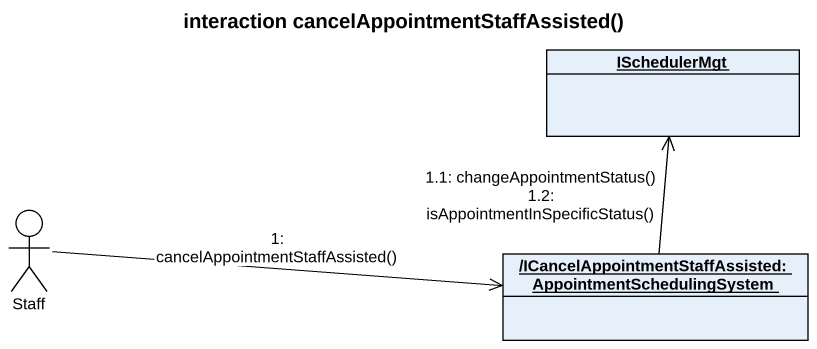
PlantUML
@startuml
title interaction cancelAppointmentStaffAssisted()
allowmixing
hide circle
hide empty members
object ISchedulerMgt
actor Staff
object "/ICancelAppointmentStaffAssisted:AppointmentSchedulingSystem" as ICancelAppointmentStaffAssis
Staff -right-> ICancelAppointmentStaffAssis : 1: cancelAppointmentStaffAssisted()
ICancelAppointmentStaffAssis -up-> ISchedulerMgt : 1.1: changeAppointmentStatus()\n1.2: isAppointmentInSpecificStatus()
@enduml
